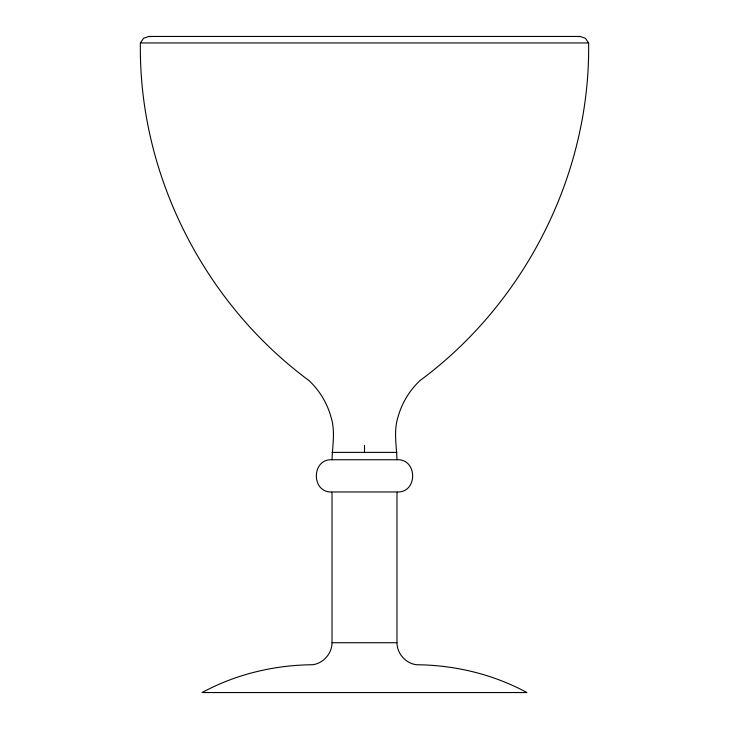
<?xml version="1.0" encoding="UTF-8"?>
<svg xmlns="http://www.w3.org/2000/svg" width="729" height="729" viewBox="0 0 729 729"><rect width="100%" height="100%" fill="white"/><g stroke="black" fill="none" stroke-linecap="round" stroke-linejoin="round"><path stroke-width="1.09" d="M331.549 492.011C310.973 492.485 311.465 458.596 332.023 459.753C332.46 445.465 335.513 430.885 330.93 416.833C327.111 402.973 319.402 390.261 308.868 380.474C203.646 302.635 138.492 174.076 140.387 42.947L143.577 38.254L148.953 36.45L580.047 36.45L585.423 38.254L588.613 42.947C590.508 174.076 525.354 302.635 420.132 380.474C409.598 390.261 401.889 402.973 398.07 416.833C393.487 430.885 396.54 445.465 396.977 459.753C417.535 458.596 418.027 492.485 397.451 492.011M332.023 642.723C332.023 653.548 323.275 663.426 312.522 664.739C274.195 665.076 235.868 674.225 202.097 692.55L526.903 692.55C493.132 674.225 454.805 665.076 416.478 664.739C405.725 663.426 396.977 653.548 396.977 642.723L396.977 491.966L332.023 491.966L332.023 642.723L396.977 642.723M578.143 36.66L580.047 36.45M140.387 42.947L588.613 42.947M332.023 452.39L396.977 452.39M332.023 459.753L396.977 459.753M148.953 36.45L150.857 36.66M364.5 445.401L364.5 452.39"/></g></svg>
